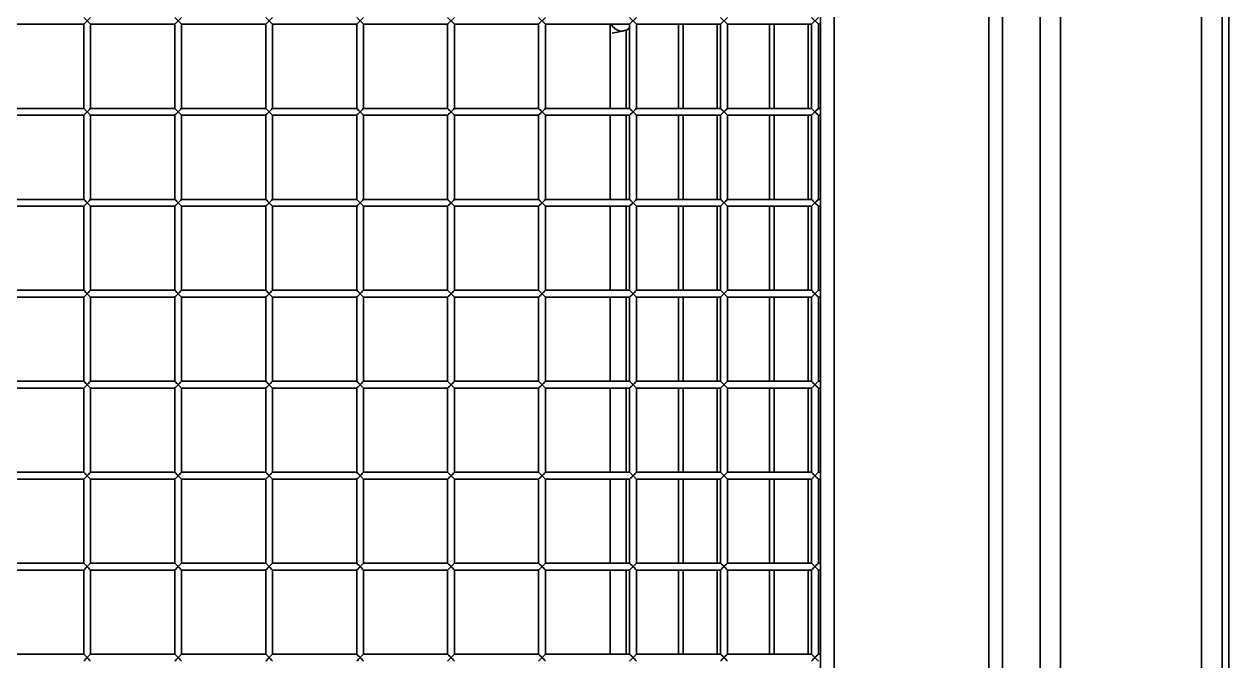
# Model space of a CAD drawing. Header units: millimetres. Extents: x 32496 to 166256, y 3504 to 23939.
# Drawn here: x 47305 to 47835, y 16873 to 17153 of the extents above; entities that cross this region are included whole.
import ezdxf

# ---------------------------------------------------------------- set-up
doc = ezdxf.new("R2010")
doc.units = ezdxf.units.MM
doc.layers.get('0').update_dxf_attribs({"lineweight": 35})

msp = doc.modelspace()

# ---------------------------------------------------------------- linework, layer by layer
at = {"linetype": 'Continuous'}
for p, q in [((47822.64, 15203.349), (47822.64, 17722.349)), ((47831.64, 17722.349), (47831.64, 15203.349)), ((47834.64, 17722.349), (47834.64, 15203.349)), ((47661.14, 16841.467), (47661.14, 17484.23)), ((47729.14, 17475.349), (47729.14, 16850.349)), ((47735.14, 16850.349), (47735.14, 17475.349)), ((47751.64, 16850.349), (47751.64, 17475.349)), ((47760.64, 16850.349), (47760.64, 17475.349)), ((47655.14, 17465.849), (47655.14, 16840.326)), ((47294.14, 17152.849), (47331.14, 17152.849)), ((47331.14, 17152.849), (47334.14, 17155.849)), ((47331.14, 17155.849), (47334.14, 17152.849)), ((47331.14, 17152.849), (47331.14, 17115.849)), ((47334.14, 17152.849), (47371.14, 17152.849)), ((47334.14, 17152.849), (47334.14, 17115.849)), ((47371.14, 17152.849), (47374.14, 17155.849)), ((47371.14, 17155.849), (47374.14, 17152.849)), ((47371.14, 17152.849), (47371.14, 17115.849)), ((47374.14, 17152.849), (47411.14, 17152.849)), ((47374.14, 17152.849), (47374.14, 17115.849)), ((47411.14, 17152.849), (47414.14, 17155.849)), ((47411.14, 17155.849), (47414.14, 17152.849)), ((47411.14, 17152.849), (47411.14, 17115.849)), ((47414.14, 17152.849), (47451.14, 17152.849)), ((47414.14, 17152.849), (47414.14, 17115.849)), ((47451.14, 17152.849), (47454.14, 17155.849)), ((47451.14, 17155.849), (47454.14, 17152.849)), ((47451.14, 17152.849), (47451.14, 17115.849)), ((47454.14, 17152.849), (47491.14, 17152.849)), ((47454.14, 17152.849), (47454.14, 17115.849)), ((47491.14, 17152.849), (47494.14, 17155.849)), ((47491.14, 17155.849), (47494.14, 17152.849)), ((47491.14, 17152.849), (47491.14, 17115.849)), ((47494.14, 17152.849), (47531.14, 17152.849)), ((47494.14, 17152.849), (47494.14, 17115.849)), ((47531.14, 17152.849), (47534.14, 17155.849)), ((47531.14, 17155.849), (47534.14, 17152.849)), ((47531.14, 17152.849), (47531.14, 17115.849)), ((47534.14, 17152.849), (47571.14, 17152.849)), ((47534.14, 17152.849), (47534.14, 17115.849)), ((47562.64, 17115.849), (47562.64, 17152.849)), ((47571.14, 17152.849), (47574.14, 17155.849)), ((47571.14, 17155.849), (47574.14, 17152.849)), ((47571.14, 17152.849), (47571.14, 17115.849)), ((47574.14, 17152.849), (47611.14, 17152.849)), ((47574.14, 17152.849), (47574.14, 17115.849)), ((47592.64, 17152.849), (47592.64, 17115.849)), ((47594.64, 17152.849), (47594.64, 17115.849)), ((47609.64, 17152.849), (47609.64, 17115.849)), ((47611.14, 17152.849), (47614.14, 17155.849)), ((47611.14, 17155.849), (47614.14, 17152.849)), ((47611.14, 17152.849), (47611.14, 17115.849)), ((47614.14, 17152.849), (47651.14, 17152.849)), ((47614.14, 17152.849), (47614.14, 17115.849)), ((47632.64, 17152.849), (47632.64, 17115.849)), ((47634.64, 17152.849), (47634.64, 17115.849)), ((47649.64, 17152.849), (47649.64, 17115.849)), ((47651.14, 17152.849), (47654.14, 17155.849)), ((47651.14, 17155.849), (47654.14, 17152.849)), ((47651.14, 17152.849), (47651.14, 17115.849)), ((47654.14, 17152.849), (47655.14, 17152.849)), ((47654.14, 17152.849), (47654.14, 17115.849)), ((47563.497, 17148.961), (47568.633, 17149.959)), ((47569.64, 17149.959), (47569.64, 17115.849)), ((47294.14, 17115.849), (47331.14, 17115.849)), ((47331.14, 17112.849), (47334.14, 17115.849)), ((47331.14, 17115.849), (47334.14, 17112.849)), ((47334.14, 17115.849), (47371.14, 17115.849)), ((47371.14, 17112.849), (47374.14, 17115.849)), ((47371.14, 17115.849), (47374.14, 17112.849)), ((47374.14, 17115.849), (47411.14, 17115.849)), ((47411.14, 17112.849), (47414.14, 17115.849)), ((47411.14, 17115.849), (47414.14, 17112.849)), ((47414.14, 17115.849), (47451.14, 17115.849)), ((47451.14, 17112.849), (47454.14, 17115.849)), ((47451.14, 17115.849), (47454.14, 17112.849)), ((47454.14, 17115.849), (47491.14, 17115.849)), ((47491.14, 17112.849), (47494.14, 17115.849)), ((47491.14, 17115.849), (47494.14, 17112.849)), ((47494.14, 17115.849), (47531.14, 17115.849)), ((47531.14, 17112.849), (47534.14, 17115.849)), ((47531.14, 17115.849), (47534.14, 17112.849)), ((47534.14, 17115.849), (47571.14, 17115.849)), ((47571.14, 17112.849), (47574.14, 17115.849)), ((47571.14, 17115.849), (47574.14, 17112.849)), ((47574.14, 17115.849), (47611.14, 17115.849)), ((47611.14, 17112.849), (47614.14, 17115.849)), ((47611.14, 17115.849), (47614.14, 17112.849)), ((47614.14, 17115.849), (47651.14, 17115.849)), ((47651.14, 17112.849), (47654.14, 17115.849)), ((47651.14, 17115.849), (47654.14, 17112.849)), ((47654.14, 17115.849), (47655.14, 17115.849)), ((47294.14, 17112.849), (47331.14, 17112.849)), ((47331.14, 17112.849), (47331.14, 17075.849)), ((47334.14, 17112.849), (47371.14, 17112.849)), ((47334.14, 17112.849), (47334.14, 17075.849)), ((47371.14, 17112.849), (47371.14, 17075.849)), ((47374.14, 17112.849), (47411.14, 17112.849)), ((47374.14, 17112.849), (47374.14, 17075.849)), ((47411.14, 17112.849), (47411.14, 17075.849)), ((47414.14, 17112.849), (47451.14, 17112.849)), ((47414.14, 17112.849), (47414.14, 17075.849)), ((47451.14, 17112.849), (47451.14, 17075.849)), ((47454.14, 17112.849), (47491.14, 17112.849)), ((47454.14, 17112.849), (47454.14, 17075.849)), ((47491.14, 17112.849), (47491.14, 17075.849)), ((47494.14, 17112.849), (47531.14, 17112.849)), ((47494.14, 17112.849), (47494.14, 17075.849)), ((47531.14, 17112.849), (47531.14, 17075.849)), ((47534.14, 17112.849), (47571.14, 17112.849)), ((47534.14, 17112.849), (47534.14, 17075.849)), ((47562.64, 17075.849), (47562.64, 17112.849)), ((47569.64, 17112.849), (47569.64, 17075.849)), ((47571.14, 17112.849), (47571.14, 17075.849)), ((47574.14, 17112.849), (47611.14, 17112.849)), ((47574.14, 17112.849), (47574.14, 17075.849)), ((47592.64, 17112.849), (47592.64, 17075.849)), ((47594.64, 17112.849), (47594.64, 17075.849)), ((47609.64, 17112.849), (47609.64, 17075.849)), ((47611.14, 17112.849), (47611.14, 17075.849)), ((47614.14, 17112.849), (47651.14, 17112.849)), ((47614.14, 17112.849), (47614.14, 17075.849)), ((47632.64, 17112.849), (47632.64, 17075.849)), ((47634.64, 17112.849), (47634.64, 17075.849)), ((47649.64, 17112.849), (47649.64, 17075.849)), ((47651.14, 17112.849), (47651.14, 17075.849)), ((47654.14, 17112.849), (47655.14, 17112.849)), ((47654.14, 17112.849), (47654.14, 17075.849)), ((47294.14, 17075.849), (47331.14, 17075.849)), ((47331.14, 17072.849), (47334.14, 17075.849)), ((47331.14, 17075.849), (47334.14, 17072.849)), ((47334.14, 17075.849), (47371.14, 17075.849)), ((47371.14, 17072.849), (47374.14, 17075.849)), ((47371.14, 17075.849), (47374.14, 17072.849)), ((47374.14, 17075.849), (47411.14, 17075.849)), ((47411.14, 17072.849), (47414.14, 17075.849)), ((47411.14, 17075.849), (47414.14, 17072.849)), ((47414.14, 17075.849), (47451.14, 17075.849)), ((47451.14, 17072.849), (47454.14, 17075.849)), ((47451.14, 17075.849), (47454.14, 17072.849)), ((47454.14, 17075.849), (47491.14, 17075.849)), ((47491.14, 17072.849), (47494.14, 17075.849)), ((47491.14, 17075.849), (47494.14, 17072.849)), ((47494.14, 17075.849), (47531.14, 17075.849)), ((47531.14, 17072.849), (47534.14, 17075.849)), ((47531.14, 17075.849), (47534.14, 17072.849)), ((47534.14, 17075.849), (47571.14, 17075.849)), ((47571.14, 17072.849), (47574.14, 17075.849)), ((47571.14, 17075.849), (47574.14, 17072.849)), ((47574.14, 17075.849), (47611.14, 17075.849)), ((47611.14, 17072.849), (47614.14, 17075.849)), ((47611.14, 17075.849), (47614.14, 17072.849)), ((47614.14, 17075.849), (47651.14, 17075.849)), ((47651.14, 17072.849), (47654.14, 17075.849)), ((47651.14, 17075.849), (47654.14, 17072.849)), ((47654.14, 17075.849), (47655.14, 17075.849)), ((47294.14, 17072.849), (47331.14, 17072.849)), ((47331.14, 17072.849), (47331.14, 17035.849)), ((47334.14, 17072.849), (47371.14, 17072.849)), ((47334.14, 17072.849), (47334.14, 17035.849)), ((47371.14, 17072.849), (47371.14, 17035.849)), ((47374.14, 17072.849), (47411.14, 17072.849)), ((47374.14, 17072.849), (47374.14, 17035.849)), ((47411.14, 17072.849), (47411.14, 17035.849)), ((47414.14, 17072.849), (47451.14, 17072.849)), ((47414.14, 17072.849), (47414.14, 17035.849)), ((47451.14, 17072.849), (47451.14, 17035.849)), ((47454.14, 17072.849), (47491.14, 17072.849)), ((47454.14, 17072.849), (47454.14, 17035.849)), ((47491.14, 17072.849), (47491.14, 17035.849)), ((47494.14, 17072.849), (47531.14, 17072.849)), ((47494.14, 17072.849), (47494.14, 17035.849)), ((47531.14, 17072.849), (47531.14, 17035.849)), ((47534.14, 17072.849), (47571.14, 17072.849)), ((47534.14, 17072.849), (47534.14, 17035.849)), ((47562.64, 17035.849), (47562.64, 17072.849)), ((47569.64, 17072.849), (47569.64, 17035.849)), ((47571.14, 17072.849), (47571.14, 17035.849)), ((47574.14, 17072.849), (47611.14, 17072.849)), ((47574.14, 17072.849), (47574.14, 17035.849)), ((47592.64, 17072.849), (47592.64, 17035.849)), ((47594.64, 17072.849), (47594.64, 17035.849)), ((47609.64, 17072.849), (47609.64, 17035.849)), ((47611.14, 17072.849), (47611.14, 17035.849)), ((47614.14, 17072.849), (47651.14, 17072.849)), ((47614.14, 17072.849), (47614.14, 17035.849)), ((47632.64, 17072.849), (47632.64, 17035.849)), ((47634.64, 17072.849), (47634.64, 17035.849)), ((47649.64, 17072.849), (47649.64, 17035.849)), ((47651.14, 17072.849), (47651.14, 17035.849)), ((47654.14, 17072.849), (47655.14, 17072.849)), ((47654.14, 17072.849), (47654.14, 17035.849)), ((47294.14, 17035.849), (47331.14, 17035.849)), ((47294.14, 17032.849), (47331.14, 17032.849)), ((47331.14, 17032.849), (47334.14, 17035.849)), ((47331.14, 17035.849), (47334.14, 17032.849)), ((47331.14, 17032.849), (47331.14, 16995.849)), ((47334.14, 17035.849), (47371.14, 17035.849)), ((47334.14, 17032.849), (47371.14, 17032.849)), ((47334.14, 17032.849), (47334.14, 16995.849)), ((47371.14, 17032.849), (47374.14, 17035.849)), ((47371.14, 17035.849), (47374.14, 17032.849)), ((47371.14, 17032.849), (47371.14, 16995.849)), ((47374.14, 17035.849), (47411.14, 17035.849)), ((47374.14, 17032.849), (47411.14, 17032.849)), ((47374.14, 17032.849), (47374.14, 16995.849)), ((47411.14, 17032.849), (47414.14, 17035.849)), ((47411.14, 17035.849), (47414.14, 17032.849)), ((47411.14, 17032.849), (47411.14, 16995.849)), ((47414.14, 17035.849), (47451.14, 17035.849)), ((47414.14, 17032.849), (47451.14, 17032.849)), ((47414.14, 17032.849), (47414.14, 16995.849)), ((47451.14, 17032.849), (47454.14, 17035.849)), ((47451.14, 17035.849), (47454.14, 17032.849)), ((47451.14, 17032.849), (47451.14, 16995.849)), ((47454.14, 17035.849), (47491.14, 17035.849)), ((47454.14, 17032.849), (47491.14, 17032.849)), ((47454.14, 17032.849), (47454.14, 16995.849)), ((47491.14, 17032.849), (47494.14, 17035.849)), ((47491.14, 17035.849), (47494.14, 17032.849)), ((47491.14, 17032.849), (47491.14, 16995.849)), ((47494.14, 17035.849), (47531.14, 17035.849)), ((47494.14, 17032.849), (47531.14, 17032.849)), ((47494.14, 17032.849), (47494.14, 16995.849)), ((47531.14, 17032.849), (47534.14, 17035.849)), ((47531.14, 17035.849), (47534.14, 17032.849)), ((47531.14, 17032.849), (47531.14, 16995.849)), ((47534.14, 17035.849), (47571.14, 17035.849)), ((47534.14, 17032.849), (47571.14, 17032.849)), ((47534.14, 17032.849), (47534.14, 16995.849)), ((47562.64, 16995.849), (47562.64, 17032.849)), ((47569.64, 17032.849), (47569.64, 16995.849)), ((47571.14, 17032.849), (47574.14, 17035.849)), ((47571.14, 17035.849), (47574.14, 17032.849)), ((47571.14, 17032.849), (47571.14, 16995.849)), ((47574.14, 17035.849), (47611.14, 17035.849)), ((47574.14, 17032.849), (47611.14, 17032.849)), ((47574.14, 17032.849), (47574.14, 16995.849)), ((47592.64, 17032.849), (47592.64, 16995.849)), ((47594.64, 17032.849), (47594.64, 16995.849)), ((47609.64, 17032.849), (47609.64, 16995.849)), ((47611.14, 17032.849), (47614.14, 17035.849)), ((47611.14, 17035.849), (47614.14, 17032.849)), ((47611.14, 17032.849), (47611.14, 16995.849)), ((47614.14, 17035.849), (47651.14, 17035.849)), ((47614.14, 17032.849), (47651.14, 17032.849)), ((47614.14, 17032.849), (47614.14, 16995.849)), ((47632.64, 17032.849), (47632.64, 16995.849)), ((47634.64, 17032.849), (47634.64, 16995.849)), ((47649.64, 17032.849), (47649.64, 16995.849)), ((47651.14, 17032.849), (47654.14, 17035.849)), ((47651.14, 17035.849), (47654.14, 17032.849)), ((47651.14, 17032.849), (47651.14, 16995.849)), ((47654.14, 17035.849), (47655.14, 17035.849)), ((47654.14, 17032.849), (47655.14, 17032.849)), ((47654.14, 17032.849), (47654.14, 16995.849)), ((47294.14, 16995.849), (47331.14, 16995.849)), ((47331.14, 16992.849), (47334.14, 16995.849)), ((47331.14, 16995.849), (47334.14, 16992.849)), ((47334.14, 16995.849), (47371.14, 16995.849)), ((47371.14, 16992.849), (47374.14, 16995.849)), ((47371.14, 16995.849), (47374.14, 16992.849)), ((47374.14, 16995.849), (47411.14, 16995.849)), ((47411.14, 16992.849), (47414.14, 16995.849)), ((47411.14, 16995.849), (47414.14, 16992.849)), ((47414.14, 16995.849), (47451.14, 16995.849)), ((47451.14, 16992.849), (47454.14, 16995.849)), ((47451.14, 16995.849), (47454.14, 16992.849)), ((47454.14, 16995.849), (47491.14, 16995.849)), ((47491.14, 16992.849), (47494.14, 16995.849)), ((47491.14, 16995.849), (47494.14, 16992.849)), ((47494.14, 16995.849), (47531.14, 16995.849)), ((47531.14, 16992.849), (47534.14, 16995.849)), ((47531.14, 16995.849), (47534.14, 16992.849)), ((47534.14, 16995.849), (47571.14, 16995.849)), ((47571.14, 16992.849), (47574.14, 16995.849)), ((47571.14, 16995.849), (47574.14, 16992.849)), ((47574.14, 16995.849), (47611.14, 16995.849)), ((47611.14, 16992.849), (47614.14, 16995.849)), ((47611.14, 16995.849), (47614.14, 16992.849)), ((47614.14, 16995.849), (47651.14, 16995.849)), ((47651.14, 16992.849), (47654.14, 16995.849)), ((47651.14, 16995.849), (47654.14, 16992.849)), ((47654.14, 16995.849), (47655.14, 16995.849)), ((47294.14, 16992.849), (47331.14, 16992.849)), ((47331.14, 16992.849), (47331.14, 16955.849)), ((47334.14, 16992.849), (47371.14, 16992.849)), ((47334.14, 16992.849), (47334.14, 16955.849)), ((47371.14, 16992.849), (47371.14, 16955.849)), ((47374.14, 16992.849), (47411.14, 16992.849)), ((47374.14, 16992.849), (47374.14, 16955.849)), ((47411.14, 16992.849), (47411.14, 16955.849)), ((47414.14, 16992.849), (47451.14, 16992.849)), ((47414.14, 16992.849), (47414.14, 16955.849)), ((47451.14, 16992.849), (47451.14, 16955.849)), ((47454.14, 16992.849), (47491.14, 16992.849)), ((47454.14, 16992.849), (47454.14, 16955.849)), ((47491.14, 16992.849), (47491.14, 16955.849)), ((47494.14, 16992.849), (47531.14, 16992.849)), ((47494.14, 16992.849), (47494.14, 16955.849)), ((47531.14, 16992.849), (47531.14, 16955.849)), ((47534.14, 16992.849), (47571.14, 16992.849)), ((47534.14, 16992.849), (47534.14, 16955.849)), ((47562.64, 16955.849), (47562.64, 16992.849)), ((47569.64, 16992.849), (47569.64, 16955.849)), ((47571.14, 16992.849), (47571.14, 16955.849)), ((47574.14, 16992.849), (47611.14, 16992.849)), ((47574.14, 16992.849), (47574.14, 16955.849)), ((47592.64, 16992.849), (47592.64, 16955.849)), ((47594.64, 16992.849), (47594.64, 16955.849)), ((47609.64, 16992.849), (47609.64, 16955.849)), ((47611.14, 16992.849), (47611.14, 16955.849)), ((47614.14, 16992.849), (47651.14, 16992.849)), ((47614.14, 16992.849), (47614.14, 16955.849)), ((47632.64, 16992.849), (47632.64, 16955.849)), ((47634.64, 16992.849), (47634.64, 16955.849)), ((47649.64, 16992.849), (47649.64, 16955.849)), ((47651.14, 16992.849), (47651.14, 16955.849)), ((47654.14, 16992.849), (47655.14, 16992.849)), ((47654.14, 16992.849), (47654.14, 16955.849)), ((47294.14, 16955.849), (47331.14, 16955.849)), ((47294.14, 16952.849), (47331.14, 16952.849)), ((47331.14, 16952.849), (47334.14, 16955.849)), ((47331.14, 16955.849), (47334.14, 16952.849)), ((47331.14, 16952.849), (47331.14, 16915.849)), ((47334.14, 16955.849), (47371.14, 16955.849)), ((47334.14, 16952.849), (47371.14, 16952.849)), ((47334.14, 16952.849), (47334.14, 16915.849)), ((47371.14, 16952.849), (47374.14, 16955.849)), ((47371.14, 16955.849), (47374.14, 16952.849)), ((47371.14, 16952.849), (47371.14, 16915.849)), ((47374.14, 16955.849), (47411.14, 16955.849)), ((47374.14, 16952.849), (47411.14, 16952.849)), ((47374.14, 16952.849), (47374.14, 16915.849)), ((47411.14, 16952.849), (47414.14, 16955.849)), ((47411.14, 16955.849), (47414.14, 16952.849)), ((47411.14, 16952.849), (47411.14, 16915.849)), ((47414.14, 16955.849), (47451.14, 16955.849)), ((47414.14, 16952.849), (47451.14, 16952.849)), ((47414.14, 16952.849), (47414.14, 16915.849)), ((47451.14, 16952.849), (47454.14, 16955.849)), ((47451.14, 16955.849), (47454.14, 16952.849)), ((47451.14, 16952.849), (47451.14, 16915.849)), ((47454.14, 16955.849), (47491.14, 16955.849)), ((47454.14, 16952.849), (47491.14, 16952.849)), ((47454.14, 16952.849), (47454.14, 16915.849)), ((47491.14, 16952.849), (47494.14, 16955.849)), ((47491.14, 16955.849), (47494.14, 16952.849)), ((47491.14, 16952.849), (47491.14, 16915.849)), ((47494.14, 16955.849), (47531.14, 16955.849)), ((47494.14, 16952.849), (47531.14, 16952.849)), ((47494.14, 16952.849), (47494.14, 16915.849)), ((47531.14, 16952.849), (47534.14, 16955.849)), ((47531.14, 16955.849), (47534.14, 16952.849)), ((47531.14, 16952.849), (47531.14, 16915.849)), ((47534.14, 16955.849), (47571.14, 16955.849)), ((47534.14, 16952.849), (47571.14, 16952.849)), ((47534.14, 16952.849), (47534.14, 16915.849)), ((47562.64, 16915.849), (47562.64, 16952.849)), ((47569.64, 16952.849), (47569.64, 16915.849)), ((47571.14, 16952.849), (47574.14, 16955.849)), ((47571.14, 16955.849), (47574.14, 16952.849)), ((47571.14, 16952.849), (47571.14, 16915.849)), ((47574.14, 16955.849), (47611.14, 16955.849)), ((47574.14, 16952.849), (47611.14, 16952.849)), ((47574.14, 16952.849), (47574.14, 16915.849)), ((47592.64, 16952.849), (47592.64, 16915.849)), ((47594.64, 16952.849), (47594.64, 16915.849)), ((47609.64, 16952.849), (47609.64, 16915.849)), ((47611.14, 16952.849), (47614.14, 16955.849)), ((47611.14, 16955.849), (47614.14, 16952.849)), ((47611.14, 16952.849), (47611.14, 16915.849)), ((47614.14, 16955.849), (47651.14, 16955.849)), ((47614.14, 16952.849), (47651.14, 16952.849)), ((47614.14, 16952.849), (47614.14, 16915.849)), ((47632.64, 16952.849), (47632.64, 16915.849)), ((47634.64, 16952.849), (47634.64, 16915.849)), ((47649.64, 16952.849), (47649.64, 16915.849)), ((47651.14, 16952.849), (47654.14, 16955.849)), ((47651.14, 16955.849), (47654.14, 16952.849)), ((47651.14, 16952.849), (47651.14, 16915.849)), ((47654.14, 16955.849), (47655.14, 16955.849)), ((47654.14, 16952.849), (47655.14, 16952.849)), ((47654.14, 16952.849), (47654.14, 16915.849)), ((47294.14, 16915.849), (47331.14, 16915.849)), ((47331.14, 16912.849), (47334.14, 16915.849)), ((47331.14, 16915.849), (47334.14, 16912.849)), ((47334.14, 16915.849), (47371.14, 16915.849)), ((47371.14, 16912.849), (47374.14, 16915.849)), ((47371.14, 16915.849), (47374.14, 16912.849)), ((47374.14, 16915.849), (47411.14, 16915.849)), ((47411.14, 16912.849), (47414.14, 16915.849)), ((47411.14, 16915.849), (47414.14, 16912.849)), ((47414.14, 16915.849), (47451.14, 16915.849)), ((47451.14, 16912.849), (47454.14, 16915.849)), ((47451.14, 16915.849), (47454.14, 16912.849)), ((47454.14, 16915.849), (47491.14, 16915.849)), ((47491.14, 16912.849), (47494.14, 16915.849)), ((47491.14, 16915.849), (47494.14, 16912.849)), ((47494.14, 16915.849), (47531.14, 16915.849)), ((47531.14, 16912.849), (47534.14, 16915.849)), ((47531.14, 16915.849), (47534.14, 16912.849)), ((47534.14, 16915.849), (47571.14, 16915.849)), ((47571.14, 16912.849), (47574.14, 16915.849)), ((47571.14, 16915.849), (47574.14, 16912.849)), ((47574.14, 16915.849), (47611.14, 16915.849)), ((47611.14, 16912.849), (47614.14, 16915.849)), ((47611.14, 16915.849), (47614.14, 16912.849)), ((47614.14, 16915.849), (47651.14, 16915.849)), ((47651.14, 16912.849), (47654.14, 16915.849)), ((47651.14, 16915.849), (47654.14, 16912.849)), ((47654.14, 16915.849), (47655.14, 16915.849)), ((47294.14, 16912.849), (47331.14, 16912.849)), ((47331.14, 16912.849), (47331.14, 16875.849)), ((47334.14, 16912.849), (47371.14, 16912.849)), ((47334.14, 16912.849), (47334.14, 16875.849)), ((47371.14, 16912.849), (47371.14, 16875.849)), ((47374.14, 16912.849), (47411.14, 16912.849)), ((47374.14, 16912.849), (47374.14, 16875.849)), ((47411.14, 16912.849), (47411.14, 16875.849)), ((47414.14, 16912.849), (47451.14, 16912.849)), ((47414.14, 16912.849), (47414.14, 16875.849)), ((47451.14, 16912.849), (47451.14, 16875.849)), ((47454.14, 16912.849), (47491.14, 16912.849)), ((47454.14, 16912.849), (47454.14, 16875.849)), ((47491.14, 16912.849), (47491.14, 16875.849)), ((47494.14, 16912.849), (47531.14, 16912.849)), ((47494.14, 16912.849), (47494.14, 16875.849)), ((47531.14, 16912.849), (47531.14, 16875.849)), ((47534.14, 16912.849), (47571.14, 16912.849)), ((47534.14, 16912.849), (47534.14, 16875.849)), ((47562.64, 16875.849), (47562.64, 16912.849)), ((47569.64, 16912.849), (47569.64, 16875.849)), ((47571.14, 16912.849), (47571.14, 16875.849)), ((47574.14, 16912.849), (47611.14, 16912.849)), ((47574.14, 16912.849), (47574.14, 16875.849)), ((47592.64, 16912.849), (47592.64, 16875.849)), ((47594.64, 16912.849), (47594.64, 16875.849)), ((47609.64, 16912.849), (47609.64, 16875.849)), ((47611.14, 16912.849), (47611.14, 16875.849)), ((47614.14, 16912.849), (47651.14, 16912.849)), ((47614.14, 16912.849), (47614.14, 16875.849)), ((47632.64, 16912.849), (47632.64, 16875.849)), ((47634.64, 16912.849), (47634.64, 16875.849)), ((47649.64, 16912.849), (47649.64, 16875.849)), ((47651.14, 16912.849), (47651.14, 16875.849)), ((47654.14, 16912.849), (47655.14, 16912.849)), ((47654.14, 16912.849), (47654.14, 16875.849)), ((47294.14, 16875.849), (47331.14, 16875.849)), ((47331.14, 16872.849), (47334.14, 16875.849)), ((47331.14, 16875.849), (47334.14, 16872.849)), ((47334.14, 16875.849), (47371.14, 16875.849)), ((47371.14, 16872.849), (47374.14, 16875.849)), ((47371.14, 16875.849), (47374.14, 16872.849)), ((47374.14, 16875.849), (47411.14, 16875.849)), ((47411.14, 16872.849), (47414.14, 16875.849)), ((47411.14, 16875.849), (47414.14, 16872.849)), ((47414.14, 16875.849), (47451.14, 16875.849)), ((47451.14, 16872.849), (47454.14, 16875.849)), ((47451.14, 16875.849), (47454.14, 16872.849)), ((47454.14, 16875.849), (47491.14, 16875.849)), ((47491.14, 16872.849), (47494.14, 16875.849)), ((47491.14, 16875.849), (47494.14, 16872.849)), ((47494.14, 16875.849), (47531.14, 16875.849)), ((47531.14, 16872.849), (47534.14, 16875.849)), ((47531.14, 16875.849), (47534.14, 16872.849)), ((47534.14, 16875.849), (47571.14, 16875.849)), ((47571.14, 16872.849), (47574.14, 16875.849)), ((47571.14, 16875.849), (47574.14, 16872.849)), ((47574.14, 16875.849), (47611.14, 16875.849)), ((47611.14, 16872.849), (47614.14, 16875.849)), ((47611.14, 16875.849), (47614.14, 16872.849)), ((47614.14, 16875.849), (47651.14, 16875.849)), ((47651.14, 16872.849), (47654.14, 16875.849)), ((47651.14, 16875.849), (47654.14, 16872.849)), ((47654.14, 16875.849), (47655.14, 16875.849))]:
    msp.add_line(p, q, dxfattribs=at)
for points in [[(47331.14, 17115.849), (47331.57, 17115.418), (47332.06, 17114.929), (47333.229, 17113.759)], [(47371.14, 17115.849), (47371.57, 17115.418), (47372.06, 17114.929), (47373.229, 17113.759)], [(47411.14, 17115.849), (47411.57, 17115.418), (47412.06, 17114.929), (47413.229, 17113.759)], [(47451.14, 17115.849), (47451.57, 17115.418), (47452.06, 17114.929), (47453.229, 17113.759)], [(47491.14, 17115.849), (47491.57, 17115.418), (47492.06, 17114.929), (47493.229, 17113.759)], [(47531.14, 17115.849), (47531.57, 17115.418), (47532.06, 17114.929), (47533.229, 17113.759)], [(47571.14, 17115.849), (47571.57, 17115.418), (47572.06, 17114.929), (47573.229, 17113.759)], [(47611.14, 17115.849), (47611.57, 17115.418), (47612.06, 17114.929), (47613.229, 17113.759)], [(47651.14, 17115.849), (47651.57, 17115.418), (47652.06, 17114.928), (47653.229, 17113.759)], [(47332.64, 17114.349), (47332.049, 17113.758), (47331.579, 17113.288), (47331.254, 17112.963)], [(47332.64, 17114.349), (47333.227, 17114.936), (47333.702, 17115.411), (47334.025, 17115.734)], [(47334.024, 17112.965), (47333.701, 17113.287), (47333.229, 17113.759)], [(47372.64, 17114.349), (47372.049, 17113.758), (47371.579, 17113.288), (47371.254, 17112.963)], [(47372.64, 17114.349), (47373.227, 17114.936), (47373.702, 17115.411), (47374.025, 17115.734)], [(47374.024, 17112.965), (47373.701, 17113.287), (47373.229, 17113.759)], [(47412.64, 17114.349), (47412.049, 17113.758), (47411.579, 17113.288), (47411.254, 17112.963)], [(47412.64, 17114.349), (47413.227, 17114.936), (47413.702, 17115.411), (47414.025, 17115.734)], [(47414.024, 17112.965), (47413.701, 17113.287), (47413.229, 17113.759)], [(47452.64, 17114.349), (47452.049, 17113.758), (47451.579, 17113.288), (47451.254, 17112.963)], [(47452.64, 17114.349), (47453.227, 17114.936), (47453.702, 17115.411), (47454.025, 17115.734)], [(47454.024, 17112.965), (47453.701, 17113.287), (47453.229, 17113.759)], [(47492.64, 17114.349), (47492.049, 17113.758), (47491.579, 17113.288), (47491.254, 17112.963)], [(47492.64, 17114.349), (47493.227, 17114.936), (47493.702, 17115.411), (47494.025, 17115.734)], [(47494.024, 17112.965), (47493.701, 17113.287), (47493.229, 17113.759)], [(47532.64, 17114.349), (47532.049, 17113.758), (47531.579, 17113.288), (47531.254, 17112.963)], [(47532.64, 17114.349), (47533.227, 17114.936), (47533.702, 17115.411), (47534.025, 17115.734)], [(47534.024, 17112.965), (47533.701, 17113.287), (47533.229, 17113.759)], [(47572.64, 17114.349), (47572.049, 17113.758), (47571.579, 17113.288), (47571.254, 17112.963)], [(47572.64, 17114.349), (47573.227, 17114.936), (47573.702, 17115.411), (47574.025, 17115.734)], [(47574.024, 17112.965), (47573.701, 17113.287), (47573.229, 17113.759)], [(47612.64, 17114.349), (47612.049, 17113.758), (47611.579, 17113.288), (47611.254, 17112.963)], [(47612.64, 17114.349), (47613.227, 17114.936), (47613.702, 17115.411), (47614.025, 17115.734)], [(47614.024, 17112.965), (47613.701, 17113.287), (47613.229, 17113.759)], [(47652.64, 17114.349), (47652.049, 17113.758), (47651.579, 17113.288), (47651.254, 17112.963)], [(47652.64, 17114.349), (47653.227, 17114.936), (47653.702, 17115.411), (47654.025, 17115.734)], [(47654.024, 17112.965), (47653.701, 17113.287), (47653.229, 17113.759)], [(47331.14, 17075.849), (47331.57, 17075.418), (47332.06, 17074.929), (47333.229, 17073.759)], [(47332.64, 17074.349), (47332.049, 17073.758), (47331.579, 17073.288), (47331.254, 17072.963)], [(47332.64, 17074.349), (47333.227, 17074.936), (47333.702, 17075.411), (47334.025, 17075.734)], [(47334.024, 17072.965), (47333.701, 17073.287), (47333.229, 17073.759)], [(47371.14, 17075.849), (47371.57, 17075.418), (47372.06, 17074.929), (47373.229, 17073.759)], [(47372.64, 17074.349), (47372.049, 17073.758), (47371.579, 17073.288), (47371.254, 17072.963)], [(47372.64, 17074.349), (47373.227, 17074.936), (47373.702, 17075.411), (47374.025, 17075.734)], [(47374.024, 17072.965), (47373.701, 17073.287), (47373.229, 17073.759)], [(47411.14, 17075.849), (47411.57, 17075.418), (47412.06, 17074.929), (47413.229, 17073.759)], [(47412.64, 17074.349), (47412.049, 17073.758), (47411.579, 17073.288), (47411.254, 17072.963)], [(47412.64, 17074.349), (47413.227, 17074.936), (47413.702, 17075.411), (47414.025, 17075.734)], [(47414.024, 17072.965), (47413.701, 17073.287), (47413.229, 17073.759)], [(47451.14, 17075.849), (47451.57, 17075.418), (47452.06, 17074.929), (47453.229, 17073.759)], [(47452.64, 17074.349), (47452.049, 17073.758), (47451.579, 17073.288), (47451.254, 17072.963)], [(47452.64, 17074.349), (47453.227, 17074.936), (47453.702, 17075.411), (47454.025, 17075.734)], [(47454.024, 17072.965), (47453.701, 17073.287), (47453.229, 17073.759)], [(47491.14, 17075.849), (47491.57, 17075.418), (47492.06, 17074.929), (47493.229, 17073.759)], [(47492.64, 17074.349), (47492.049, 17073.758), (47491.579, 17073.288), (47491.254, 17072.963)], [(47492.64, 17074.349), (47493.227, 17074.936), (47493.702, 17075.411), (47494.025, 17075.734)], [(47494.024, 17072.965), (47493.701, 17073.287), (47493.229, 17073.759)], [(47531.14, 17075.849), (47531.57, 17075.418), (47532.06, 17074.929), (47533.229, 17073.759)], [(47532.64, 17074.349), (47532.049, 17073.758), (47531.579, 17073.288), (47531.254, 17072.963)], [(47532.64, 17074.349), (47533.227, 17074.936), (47533.702, 17075.411), (47534.025, 17075.734)], [(47534.024, 17072.965), (47533.701, 17073.287), (47533.229, 17073.759)], [(47571.14, 17075.849), (47571.57, 17075.418), (47572.06, 17074.929), (47573.229, 17073.759)], [(47572.64, 17074.349), (47572.049, 17073.758), (47571.579, 17073.288), (47571.254, 17072.963)], [(47572.64, 17074.349), (47573.227, 17074.936), (47573.702, 17075.411), (47574.025, 17075.734)], [(47574.024, 17072.965), (47573.701, 17073.287), (47573.229, 17073.759)], [(47611.14, 17075.849), (47611.57, 17075.418), (47612.06, 17074.929), (47613.229, 17073.759)], [(47612.64, 17074.349), (47612.049, 17073.758), (47611.579, 17073.288), (47611.254, 17072.963)], [(47612.64, 17074.349), (47613.227, 17074.936), (47613.702, 17075.411), (47614.025, 17075.734)], [(47614.024, 17072.965), (47613.701, 17073.287), (47613.229, 17073.759)], [(47651.14, 17075.849), (47651.57, 17075.418), (47652.06, 17074.928), (47653.229, 17073.759)], [(47652.64, 17074.349), (47652.049, 17073.758), (47651.579, 17073.288), (47651.254, 17072.963)], [(47652.64, 17074.349), (47653.227, 17074.936), (47653.702, 17075.411), (47654.025, 17075.734)], [(47654.024, 17072.965), (47653.701, 17073.287), (47653.229, 17073.759)], [(47331.14, 17035.849), (47331.57, 17035.418), (47332.06, 17034.929), (47333.229, 17033.759)], [(47332.64, 17034.349), (47332.049, 17033.758), (47331.579, 17033.288), (47331.254, 17032.963)], [(47332.64, 17034.349), (47333.227, 17034.936), (47333.702, 17035.411), (47334.025, 17035.734)], [(47334.024, 17032.965), (47333.701, 17033.287), (47333.229, 17033.759)], [(47371.14, 17035.849), (47371.57, 17035.418), (47372.06, 17034.929), (47373.229, 17033.759)], [(47372.64, 17034.349), (47372.049, 17033.758), (47371.579, 17033.288), (47371.254, 17032.963)], [(47372.64, 17034.349), (47373.227, 17034.936), (47373.702, 17035.411), (47374.025, 17035.734)], [(47374.024, 17032.965), (47373.701, 17033.287), (47373.229, 17033.759)], [(47411.14, 17035.849), (47411.57, 17035.418), (47412.06, 17034.929), (47413.229, 17033.759)], [(47412.64, 17034.349), (47412.049, 17033.758), (47411.579, 17033.288), (47411.254, 17032.963)], [(47412.64, 17034.349), (47413.227, 17034.936), (47413.702, 17035.411), (47414.025, 17035.734)], [(47414.024, 17032.965), (47413.701, 17033.287), (47413.229, 17033.759)], [(47451.14, 17035.849), (47451.57, 17035.418), (47452.06, 17034.929), (47453.229, 17033.759)], [(47452.64, 17034.349), (47452.049, 17033.758), (47451.579, 17033.288), (47451.254, 17032.963)], [(47452.64, 17034.349), (47453.227, 17034.936), (47453.702, 17035.411), (47454.025, 17035.734)], [(47454.024, 17032.965), (47453.701, 17033.287), (47453.229, 17033.759)], [(47491.14, 17035.849), (47491.57, 17035.418), (47492.06, 17034.929), (47493.229, 17033.759)], [(47492.64, 17034.349), (47492.049, 17033.758), (47491.579, 17033.288), (47491.254, 17032.963)], [(47492.64, 17034.349), (47493.227, 17034.936), (47493.702, 17035.411), (47494.025, 17035.734)], [(47494.024, 17032.965), (47493.701, 17033.287), (47493.229, 17033.759)], [(47531.14, 17035.849), (47531.57, 17035.418), (47532.06, 17034.929), (47533.229, 17033.759)], [(47532.64, 17034.349), (47532.049, 17033.758), (47531.579, 17033.288), (47531.254, 17032.963)], [(47532.64, 17034.349), (47533.227, 17034.936), (47533.702, 17035.411), (47534.025, 17035.734)], [(47534.024, 17032.965), (47533.701, 17033.287), (47533.229, 17033.759)], [(47571.14, 17035.849), (47571.57, 17035.418), (47572.06, 17034.929), (47573.229, 17033.759)], [(47572.64, 17034.349), (47572.049, 17033.758), (47571.579, 17033.288), (47571.254, 17032.963)], [(47572.64, 17034.349), (47573.227, 17034.936), (47573.702, 17035.411), (47574.025, 17035.734)], [(47574.024, 17032.965), (47573.701, 17033.287), (47573.229, 17033.759)], [(47611.14, 17035.849), (47611.57, 17035.418), (47612.06, 17034.929), (47613.229, 17033.759)], [(47612.64, 17034.349), (47612.049, 17033.758), (47611.579, 17033.288), (47611.254, 17032.963)], [(47612.64, 17034.349), (47613.227, 17034.936), (47613.702, 17035.411), (47614.025, 17035.734)], [(47614.024, 17032.965), (47613.701, 17033.287), (47613.229, 17033.759)], [(47651.14, 17035.849), (47651.57, 17035.418), (47652.06, 17034.928), (47653.229, 17033.759)], [(47652.64, 17034.349), (47652.049, 17033.758), (47651.579, 17033.288), (47651.254, 17032.963)], [(47652.64, 17034.349), (47653.227, 17034.936), (47653.702, 17035.411), (47654.025, 17035.734)], [(47654.024, 17032.965), (47653.701, 17033.287), (47653.229, 17033.759)], [(47331.14, 16995.849), (47331.57, 16995.418), (47332.06, 16994.929), (47333.229, 16993.759)], [(47332.64, 16994.349), (47332.049, 16993.758), (47331.579, 16993.288), (47331.254, 16992.963)], [(47332.64, 16994.349), (47333.227, 16994.936), (47333.702, 16995.411), (47334.025, 16995.734)], [(47371.14, 16995.849), (47371.57, 16995.418), (47372.06, 16994.929), (47373.229, 16993.759)], [(47372.64, 16994.349), (47372.049, 16993.758), (47371.579, 16993.288), (47371.254, 16992.963)], [(47372.64, 16994.349), (47373.227, 16994.936), (47373.702, 16995.411), (47374.025, 16995.734)], [(47411.14, 16995.849), (47411.57, 16995.418), (47412.06, 16994.929), (47413.229, 16993.759)], [(47412.64, 16994.349), (47412.049, 16993.758), (47411.579, 16993.288), (47411.254, 16992.963)], [(47412.64, 16994.349), (47413.227, 16994.936), (47413.702, 16995.411), (47414.025, 16995.734)], [(47451.14, 16995.849), (47451.57, 16995.418), (47452.06, 16994.929), (47453.229, 16993.759)], [(47452.64, 16994.349), (47452.049, 16993.758), (47451.579, 16993.288), (47451.254, 16992.963)], [(47452.64, 16994.349), (47453.227, 16994.936), (47453.702, 16995.411), (47454.025, 16995.734)], [(47491.14, 16995.849), (47491.57, 16995.418), (47492.06, 16994.929), (47493.229, 16993.759)], [(47492.64, 16994.349), (47492.049, 16993.758), (47491.579, 16993.288), (47491.254, 16992.963)], [(47492.64, 16994.349), (47493.227, 16994.936), (47493.702, 16995.411), (47494.025, 16995.734)], [(47531.14, 16995.849), (47531.57, 16995.418), (47532.06, 16994.929), (47533.229, 16993.759)], [(47532.64, 16994.349), (47532.049, 16993.758), (47531.579, 16993.288), (47531.254, 16992.963)], [(47532.64, 16994.349), (47533.227, 16994.936), (47533.702, 16995.411), (47534.025, 16995.734)], [(47571.14, 16995.849), (47571.57, 16995.418), (47572.06, 16994.929), (47573.229, 16993.759)], [(47572.64, 16994.349), (47572.049, 16993.758), (47571.579, 16993.288), (47571.254, 16992.963)], [(47572.64, 16994.349), (47573.227, 16994.936), (47573.702, 16995.411), (47574.025, 16995.734)], [(47611.14, 16995.849), (47611.57, 16995.418), (47612.06, 16994.929), (47613.229, 16993.759)], [(47612.64, 16994.349), (47612.049, 16993.758), (47611.579, 16993.288), (47611.254, 16992.963)], [(47612.64, 16994.349), (47613.227, 16994.936), (47613.702, 16995.411), (47614.025, 16995.734)], [(47651.14, 16995.849), (47651.57, 16995.418), (47652.06, 16994.928), (47653.229, 16993.759)], [(47652.64, 16994.349), (47652.049, 16993.758), (47651.579, 16993.288), (47651.254, 16992.963)], [(47652.64, 16994.349), (47653.227, 16994.936), (47653.702, 16995.411), (47654.025, 16995.734)], [(47334.024, 16992.965), (47333.701, 16993.287), (47333.229, 16993.759)], [(47374.024, 16992.965), (47373.701, 16993.287), (47373.229, 16993.759)], [(47414.024, 16992.965), (47413.701, 16993.287), (47413.229, 16993.759)], [(47454.024, 16992.965), (47453.701, 16993.287), (47453.229, 16993.759)], [(47494.024, 16992.965), (47493.701, 16993.287), (47493.229, 16993.759)], [(47534.024, 16992.965), (47533.701, 16993.287), (47533.229, 16993.759)], [(47574.024, 16992.965), (47573.701, 16993.287), (47573.229, 16993.759)], [(47614.024, 16992.965), (47613.701, 16993.287), (47613.229, 16993.759)], [(47654.024, 16992.965), (47653.701, 16993.287), (47653.229, 16993.759)], [(47331.14, 16955.849), (47331.57, 16955.418), (47332.06, 16954.929), (47333.229, 16953.759)], [(47332.64, 16954.349), (47332.049, 16953.758), (47331.579, 16953.288), (47331.254, 16952.963)], [(47332.64, 16954.349), (47333.227, 16954.936), (47333.702, 16955.411), (47334.025, 16955.734)], [(47334.024, 16952.965), (47333.701, 16953.287), (47333.229, 16953.759)], [(47371.14, 16955.849), (47371.57, 16955.418), (47372.06, 16954.929), (47373.229, 16953.759)], [(47372.64, 16954.349), (47372.049, 16953.758), (47371.579, 16953.288), (47371.254, 16952.963)], [(47372.64, 16954.349), (47373.227, 16954.936), (47373.702, 16955.411), (47374.025, 16955.734)], [(47374.024, 16952.965), (47373.701, 16953.287), (47373.229, 16953.759)], [(47411.14, 16955.849), (47411.57, 16955.418), (47412.06, 16954.929), (47413.229, 16953.759)], [(47412.64, 16954.349), (47412.049, 16953.758), (47411.579, 16953.288), (47411.254, 16952.963)], [(47412.64, 16954.349), (47413.227, 16954.936), (47413.702, 16955.411), (47414.025, 16955.734)], [(47414.024, 16952.965), (47413.701, 16953.287), (47413.229, 16953.759)], [(47451.14, 16955.849), (47451.57, 16955.418), (47452.06, 16954.929), (47453.229, 16953.759)], [(47452.64, 16954.349), (47452.049, 16953.758), (47451.579, 16953.288), (47451.254, 16952.963)], [(47452.64, 16954.349), (47453.227, 16954.936), (47453.702, 16955.411), (47454.025, 16955.734)], [(47454.024, 16952.965), (47453.701, 16953.287), (47453.229, 16953.759)], [(47491.14, 16955.849), (47491.57, 16955.418), (47492.06, 16954.929), (47493.229, 16953.759)], [(47492.64, 16954.349), (47492.049, 16953.758), (47491.579, 16953.288), (47491.254, 16952.963)], [(47492.64, 16954.349), (47493.227, 16954.936), (47493.702, 16955.411), (47494.025, 16955.734)], [(47494.024, 16952.965), (47493.701, 16953.287), (47493.229, 16953.759)], [(47531.14, 16955.849), (47531.57, 16955.418), (47532.06, 16954.929), (47533.229, 16953.759)], [(47532.64, 16954.349), (47532.049, 16953.758), (47531.579, 16953.288), (47531.254, 16952.963)], [(47532.64, 16954.349), (47533.227, 16954.936), (47533.702, 16955.411), (47534.025, 16955.734)], [(47534.024, 16952.965), (47533.701, 16953.287), (47533.229, 16953.759)], [(47571.14, 16955.849), (47571.57, 16955.418), (47572.06, 16954.929), (47573.229, 16953.759)], [(47572.64, 16954.349), (47572.049, 16953.758), (47571.579, 16953.288), (47571.254, 16952.963)], [(47572.64, 16954.349), (47573.227, 16954.936), (47573.702, 16955.411), (47574.025, 16955.734)], [(47574.024, 16952.965), (47573.701, 16953.287), (47573.229, 16953.759)], [(47611.14, 16955.849), (47611.57, 16955.418), (47612.06, 16954.929), (47613.229, 16953.759)], [(47612.64, 16954.349), (47612.049, 16953.758), (47611.579, 16953.288), (47611.254, 16952.963)], [(47612.64, 16954.349), (47613.227, 16954.936), (47613.702, 16955.411), (47614.025, 16955.734)], [(47614.024, 16952.965), (47613.701, 16953.287), (47613.229, 16953.759)], [(47651.14, 16955.849), (47651.57, 16955.418), (47652.06, 16954.928), (47653.229, 16953.759)], [(47652.64, 16954.349), (47652.049, 16953.758), (47651.579, 16953.288), (47651.254, 16952.963)], [(47652.64, 16954.349), (47653.227, 16954.936), (47653.702, 16955.411), (47654.025, 16955.734)], [(47654.024, 16952.965), (47653.701, 16953.287), (47653.229, 16953.759)], [(47331.14, 16915.849), (47331.57, 16915.418), (47332.06, 16914.929), (47333.229, 16913.759)], [(47332.64, 16914.349), (47333.227, 16914.936), (47333.702, 16915.411), (47334.025, 16915.734)], [(47371.14, 16915.849), (47371.57, 16915.418), (47372.06, 16914.929), (47373.229, 16913.759)], [(47372.64, 16914.349), (47373.227, 16914.936), (47373.702, 16915.411), (47374.025, 16915.734)], [(47411.14, 16915.849), (47411.57, 16915.418), (47412.06, 16914.929), (47413.229, 16913.759)], [(47412.64, 16914.349), (47413.227, 16914.936), (47413.702, 16915.411), (47414.025, 16915.734)], [(47451.14, 16915.849), (47451.57, 16915.418), (47452.06, 16914.929), (47453.229, 16913.759)], [(47452.64, 16914.349), (47453.227, 16914.936), (47453.702, 16915.411), (47454.025, 16915.734)], [(47491.14, 16915.849), (47491.57, 16915.418), (47492.06, 16914.929), (47493.229, 16913.759)], [(47492.64, 16914.349), (47493.227, 16914.936), (47493.702, 16915.411), (47494.025, 16915.734)], [(47531.14, 16915.849), (47531.57, 16915.418), (47532.06, 16914.929), (47533.229, 16913.759)], [(47532.64, 16914.349), (47533.227, 16914.936), (47533.702, 16915.411), (47534.025, 16915.734)], [(47571.14, 16915.849), (47571.57, 16915.418), (47572.06, 16914.929), (47573.229, 16913.759)], [(47572.64, 16914.349), (47573.227, 16914.936), (47573.702, 16915.411), (47574.025, 16915.734)], [(47611.14, 16915.849), (47611.57, 16915.418), (47612.06, 16914.929), (47613.229, 16913.759)], [(47612.64, 16914.349), (47613.227, 16914.936), (47613.702, 16915.411), (47614.025, 16915.734)], [(47651.14, 16915.849), (47651.57, 16915.418), (47652.06, 16914.928), (47653.229, 16913.759)], [(47652.64, 16914.349), (47653.227, 16914.936), (47653.702, 16915.411), (47654.025, 16915.734)], [(47332.64, 16914.349), (47332.049, 16913.758), (47331.579, 16913.288), (47331.254, 16912.963)], [(47334.024, 16912.965), (47333.701, 16913.287), (47333.229, 16913.759)], [(47372.64, 16914.349), (47372.049, 16913.758), (47371.579, 16913.288), (47371.254, 16912.963)], [(47374.024, 16912.965), (47373.701, 16913.287), (47373.229, 16913.759)], [(47412.64, 16914.349), (47412.049, 16913.758), (47411.579, 16913.288), (47411.254, 16912.963)], [(47414.024, 16912.965), (47413.701, 16913.287), (47413.229, 16913.759)], [(47452.64, 16914.349), (47452.049, 16913.758), (47451.579, 16913.288), (47451.254, 16912.963)], [(47454.024, 16912.965), (47453.701, 16913.287), (47453.229, 16913.759)], [(47492.64, 16914.349), (47492.049, 16913.758), (47491.579, 16913.288), (47491.254, 16912.963)], [(47494.024, 16912.965), (47493.701, 16913.287), (47493.229, 16913.759)], [(47532.64, 16914.349), (47532.049, 16913.758), (47531.579, 16913.288), (47531.254, 16912.963)], [(47534.024, 16912.965), (47533.701, 16913.287), (47533.229, 16913.759)], [(47572.64, 16914.349), (47572.049, 16913.758), (47571.579, 16913.288), (47571.254, 16912.963)], [(47574.024, 16912.965), (47573.701, 16913.287), (47573.229, 16913.759)], [(47612.64, 16914.349), (47612.049, 16913.758), (47611.579, 16913.288), (47611.254, 16912.963)], [(47614.024, 16912.965), (47613.701, 16913.287), (47613.229, 16913.759)], [(47652.64, 16914.349), (47652.049, 16913.758), (47651.579, 16913.288), (47651.254, 16912.963)], [(47654.024, 16912.965), (47653.701, 16913.287), (47653.229, 16913.759)], [(47331.14, 16875.849), (47331.57, 16875.418), (47332.06, 16874.929), (47333.229, 16873.759)], [(47332.64, 16874.349), (47332.049, 16873.758), (47331.579, 16873.288), (47331.254, 16872.963)], [(47332.64, 16874.349), (47333.227, 16874.936), (47333.702, 16875.411), (47334.025, 16875.734)], [(47334.024, 16872.965), (47333.701, 16873.287), (47333.229, 16873.759)], [(47371.14, 16875.849), (47371.57, 16875.418), (47372.06, 16874.929), (47373.229, 16873.759)], [(47372.64, 16874.349), (47372.049, 16873.758), (47371.579, 16873.288), (47371.254, 16872.963)], [(47372.64, 16874.349), (47373.227, 16874.936), (47373.702, 16875.411), (47374.025, 16875.734)], [(47374.024, 16872.965), (47373.701, 16873.287), (47373.229, 16873.759)], [(47411.14, 16875.849), (47411.57, 16875.418), (47412.06, 16874.929), (47413.229, 16873.759)], [(47412.64, 16874.349), (47412.049, 16873.758), (47411.579, 16873.288), (47411.254, 16872.963)], [(47412.64, 16874.349), (47413.227, 16874.936), (47413.702, 16875.411), (47414.025, 16875.734)], [(47414.024, 16872.965), (47413.701, 16873.287), (47413.229, 16873.759)], [(47451.14, 16875.849), (47451.57, 16875.418), (47452.06, 16874.929), (47453.229, 16873.759)], [(47452.64, 16874.349), (47452.049, 16873.758), (47451.579, 16873.288), (47451.254, 16872.963)], [(47452.64, 16874.349), (47453.227, 16874.936), (47453.702, 16875.411), (47454.025, 16875.734)], [(47454.024, 16872.965), (47453.701, 16873.287), (47453.229, 16873.759)], [(47491.14, 16875.849), (47491.57, 16875.418), (47492.06, 16874.929), (47493.229, 16873.759)], [(47492.64, 16874.349), (47492.049, 16873.758), (47491.579, 16873.288), (47491.254, 16872.963)], [(47492.64, 16874.349), (47493.227, 16874.936), (47493.702, 16875.411), (47494.025, 16875.734)], [(47494.024, 16872.965), (47493.701, 16873.287), (47493.229, 16873.759)], [(47531.14, 16875.849), (47531.57, 16875.418), (47532.06, 16874.929), (47533.229, 16873.759)], [(47532.64, 16874.349), (47532.049, 16873.758), (47531.579, 16873.288), (47531.254, 16872.963)], [(47532.64, 16874.349), (47533.227, 16874.936), (47533.702, 16875.411), (47534.025, 16875.734)], [(47534.024, 16872.965), (47533.701, 16873.287), (47533.229, 16873.759)], [(47571.14, 16875.849), (47571.57, 16875.418), (47572.06, 16874.929), (47573.229, 16873.759)], [(47572.64, 16874.349), (47572.049, 16873.758), (47571.579, 16873.288), (47571.254, 16872.963)], [(47572.64, 16874.349), (47573.227, 16874.936), (47573.702, 16875.411), (47574.025, 16875.734)], [(47574.024, 16872.965), (47573.701, 16873.287), (47573.229, 16873.759)], [(47611.14, 16875.849), (47611.57, 16875.418), (47612.06, 16874.929), (47613.229, 16873.759)], [(47612.64, 16874.349), (47612.049, 16873.758), (47611.579, 16873.288), (47611.254, 16872.963)], [(47612.64, 16874.349), (47613.227, 16874.936), (47613.702, 16875.411), (47614.025, 16875.734)], [(47614.024, 16872.965), (47613.701, 16873.287), (47613.229, 16873.759)], [(47651.14, 16875.849), (47651.57, 16875.418), (47652.06, 16874.928), (47653.229, 16873.759)], [(47652.64, 16874.349), (47652.049, 16873.758), (47651.579, 16873.288), (47651.254, 16872.963)], [(47652.64, 16874.349), (47653.227, 16874.936), (47653.702, 16875.411), (47654.025, 16875.734)], [(47654.024, 16872.965), (47653.701, 16873.287), (47653.229, 16873.759)]]:
    msp.add_lwpolyline(points, dxfattribs=at)
msp.add_arc((47567.679, 17154.867), 5, 205.3278, 311.10299, dxfattribs=at)

doc.saveas('drawing.dxf')
